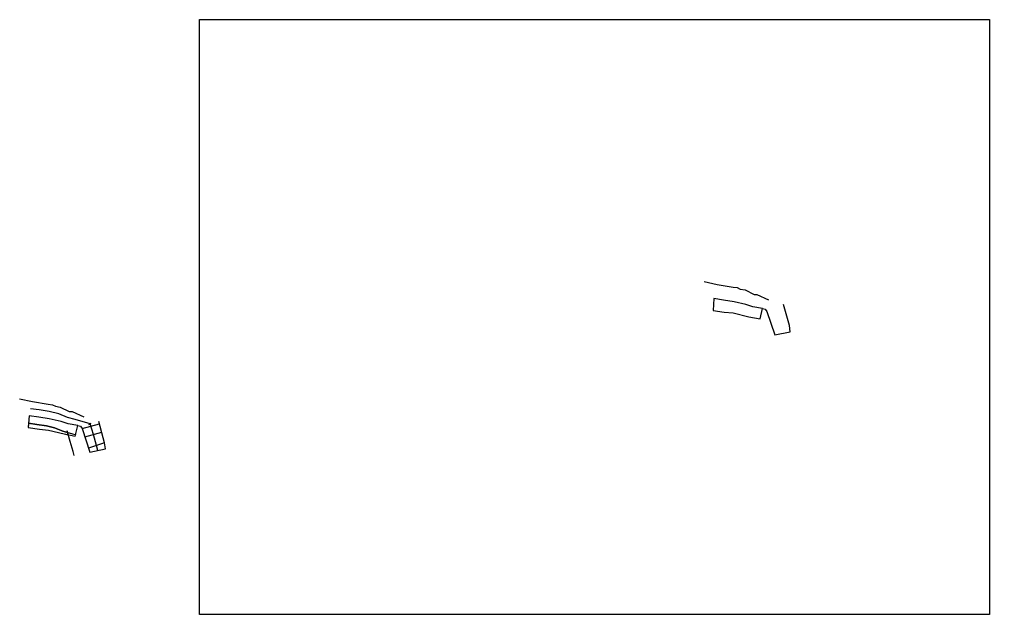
# Model space of a CAD drawing. Header units: inches. Extents: x 45643 to 88898, y -9678 to 122.
# Drawn here: x 72930 to 88898, y -9678 to 122 of the extents above; entities that cross this region are included whole.
import ezdxf

# ---------------------------------------------------------------- set-up
doc = ezdxf.new("R2010")
doc.units = ezdxf.units.IN
doc.header["$MEASUREMENT"] = 0
doc.layers.add('ELEVATION', color=6, linetype='Continuous', lineweight=30)
picture_1 = doc.add_image_def('image1.jpeg', size_in_pixel=(2450, 3251))

msp = doc.modelspace()

# ---------------------------------------------------------------- linework, layer by layer
at = {"layer": 'ELEVATION'}
for p, q in [((73962.96, -6615.57), (74246.17, -6536.83)), ((74075.27, -6550.49), (74111.65, -6523.41)), ((74008.45, -6752.82), (74284.86, -6675.98)), ((74332.95, -6848.94), (74069.28, -6936.34))]:
    msp.add_line(p, q, dxfattribs=at)
for points in [[(84199.28, -4193.84), (84415.21, -4242.93), (84675.04, -4286.76), (84743.17, -4294.17), (84790.97, -4319.02), (84872.33, -4332.91), (85020.98, -4407.51), (85066.92, -4406.37), (85259.87, -4493.16)], [(85159.37, -4636.94), (85206.6, -4648.88), (85232.44, -4686.81), (85360.79, -5074.05), (85615.47, -5020.41), (85602.42, -4920.19), (85504.87, -4569.28)], [(72929.8, -6122.6), (73145.74, -6171.69), (73405.56, -6215.52), (73473.69, -6222.93), (73521.49, -6247.78), (73602.85, -6261.67), (73751.5, -6336.27), (73797.44, -6335.13), (73990.39, -6421.92)], [(74092.77, -6537.46), (73850.23, -6464.56), (73718.97, -6429.92), (73577.81, -6373.32), (73420.07, -6335.63), (73252.53, -6308.72), (73114.39, -6287.19)], [(73077.42, -6524.32), (73215.01, -6545.77), (73373.09, -6571.16), (73504.87, -6602.64), (73643.41, -6658.19), (73785.05, -6695.57), (73856.15, -6716.95)], [(73889.89, -6565.7), (73937.12, -6577.64), (73962.96, -6615.57), (74091.31, -7002.81), (74345.99, -6949.17), (74332.95, -6848.94), (74235.39, -6498.04)], [(74218.65, -6975.99), (74201.11, -6892.64), (74146.66, -6714.4), (74092.77, -6537.46)], [(73831.14, -7057.53), (73817.23, -6991.46), (73767.94, -6830.11), (73713.95, -6652.83)]]:
    msp.add_lwpolyline(points, dxfattribs=at)
for points in [[(84345.57, -4668.55), (84528.1, -4696.43), (84680.13, -4709.97), (84935.01, -4774.16), (85119.78, -4809.07), (85159.37, -4636.94), (85000.98, -4610.46), (84885.77, -4570.45), (84691.72, -4526.92), (84519.96, -4498.06), (84357.36, -4475.03)], [(73076.09, -6597.31), (73258.63, -6625.19), (73410.65, -6638.73), (73665.53, -6702.92), (73850.3, -6737.83), (73889.89, -6565.7), (73731.5, -6539.22), (73616.29, -6499.21), (73422.24, -6455.68), (73250.48, -6426.82), (73087.88, -6403.79)], [(73504.87, -6602.64), (73373.09, -6571.16), (73215.01, -6545.77), (73080.51, -6524.81), (73076.09, -6597.31), (73258.63, -6625.19), (73410.65, -6638.73), (73665.53, -6702.92), (73733.09, -6715.69), (73721.89, -6678.91), (73643.41, -6658.19)]]:
    msp.add_lwpolyline(points, close=True, dxfattribs=at)

# ---------------------------------------------------------------- pictures from other files: only their frames are drawn
image = msp.add_image(picture_1, insert=(88898.01, -9677.79), size_in_units=(9800, 13004), rotation=90, dxfattribs=at)
image.dxf.flags = 7

doc.saveas('drawing.dxf')
